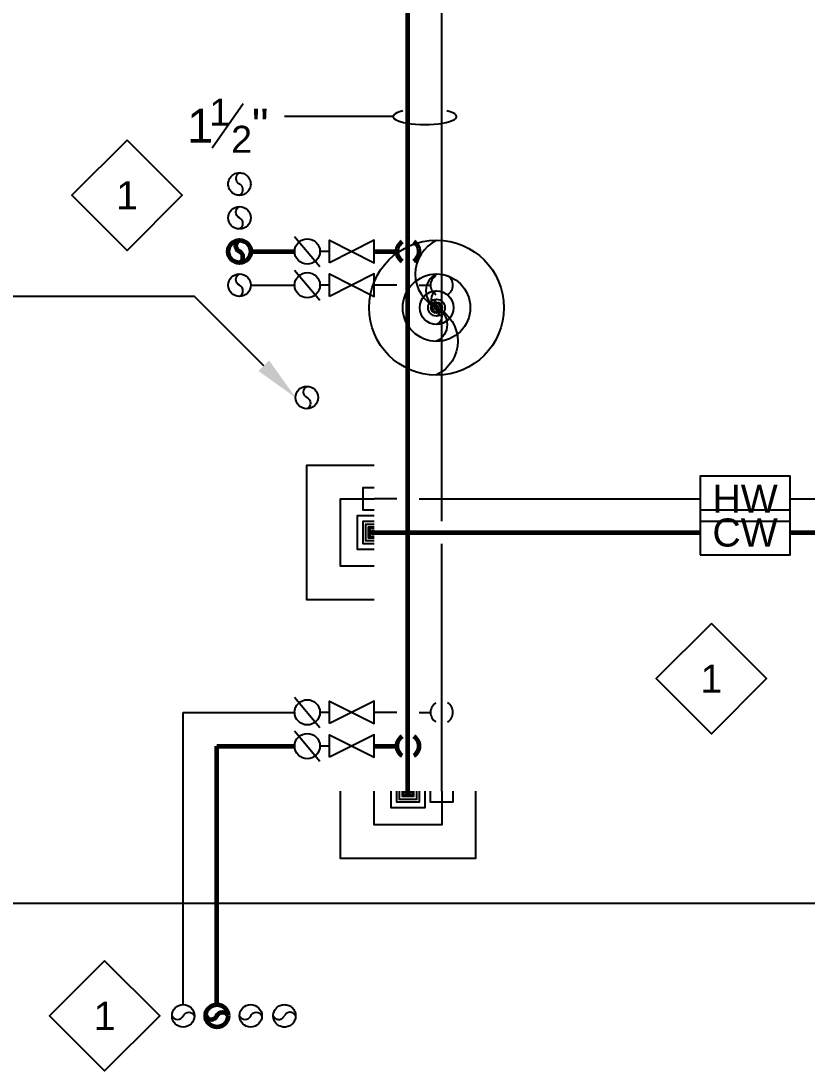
# Model space of a CAD drawing. Extents: x -3693 to 528, y -2672 to 2716.
# Drawn here: x -3177.8 to -2898, y -2195.9 to -1822.3 of the extents above; entities that cross this region are included whole.
import ezdxf
from ezdxf.enums import TextEntityAlignment as Align

# ---------------------------------------------------------------- set-up
doc = ezdxf.new("R2010")
doc.units = 0
doc.header["$LTSCALE"] = 48
doc.header["$MEASUREMENT"] = 0
doc.linetypes.add('VENT', pattern=[0.3, 0.2, -0.1])
for name, color, linetype in [('0 @ 1 (1)', 7, 'Continuous'), ('0 @ 1 (2)', 7, 'Continuous'), ('0 @ 12', 7, 'Continuous'), ('0 @ 128', 7, 'Continuous'), ('0 @ 16', 7, 'Continuous'), ('0 @ 192', 7, 'Continuous'), ('0 @ 2', 7, 'Continuous'), ('0 @ 24', 7, 'Continuous'), ('0 @ 384', 7, 'Continuous'), ('0 @ 4', 7, 'Continuous'), ('0 @ 48', 7, 'Continuous'), ('0 @ 64', 7, 'Continuous'), ('0 @ 768', 7, 'Continuous'), ('0 @ 8', 7, 'Continuous'), ('0 @ 96', 7, 'Continuous'), ('G-ANNO-TEXT', 70, 'Continuous'), ('G-ANNO-TEXT @ 128', 70, 'Continuous'), ('P-HW-N', 1, 'Continuous'), ('P-HW-N @ 128', 1, 'Continuous'), ('P-SAN-N @ 128', 6, 'Continuous'), ('P-SANV-N @ 128', 5, 'VENT'), ('P-STRM-N', 2, 'Continuous'), ('P-STRM-N @ 1 (1)', 2, 'Continuous'), ('P-STRM-N @ 1 (2)', 2, 'Continuous'), ('P-STRM-N @ 12', 2, 'Continuous'), ('P-STRM-N @ 128', 2, 'Continuous'), ('P-STRM-N @ 16', 2, 'Continuous'), ('P-STRM-N @ 192', 2, 'Continuous'), ('P-STRM-N @ 2', 2, 'Continuous'), ('P-STRM-N @ 24', 2, 'Continuous'), ('P-STRM-N @ 384', 2, 'Continuous'), ('P-STRM-N @ 4', 2, 'Continuous'), ('P-STRM-N @ 48', 2, 'Continuous'), ('P-STRM-N @ 64', 2, 'Continuous'), ('P-STRM-N @ 768', 2, 'Continuous'), ('P-STRM-N @ 8', 2, 'Continuous'), ('P-STRM-N @ 96', 2, 'Continuous')]:
    doc.layers.add(name, color=color, linetype=linetype)
doc.layers.add('P-CW-N', color=4, linetype='Continuous', lineweight=60)
doc.layers.add('P-CW-N @ 128', color=4, linetype='Continuous', lineweight=60)
doc.styles.add('Arial', font='arial.ttf')

# ---------------------------------------------------------------- blocks, each defined once
blk = doc.blocks.new('*U14')
at = {"layer": 'DEFPOINTS'}
blk.add_lwpolyline([(-0.125, -0.0625), (0.125, -0.0625), (0.125, 0.0625), (-0.125, 0.0625)], close=True, dxfattribs=at)
at = {"style": 'Arial'}
blk.add_text('HW', height=0.07812, dxfattribs=at).set_placement((0, 0), align=Align.MIDDLE)
blk = doc.blocks.new('*U17')
at = {"layer": 'DEFPOINTS'}
blk.add_lwpolyline([(-0.125, -0.0625), (0.125, -0.0625), (0.125, 0.0625), (-0.125, 0.0625)], close=True, dxfattribs=at)
at = {"style": 'Arial'}
blk.add_text('CW', height=0.07812, dxfattribs=at).set_placement((0, 0), align=Align.MIDDLE)
blk = doc.blocks.new('*U9')
blk.add_lwpolyline([(0, 0.03112, 0.634258), (0, 0, -0.634258), (0, -0.03112)], format="xyb")
blk.add_circle((0, 0), 0.03125)
blk = doc.blocks.new('DIAMOND TAG')
blk.add_lwpolyline([(0, -0.1533), (0.1533, 0), (0, 0.1533), (-0.1533, 0)], close=True)
at = {"style": 'Arial'}
blk.add_attdef('XXX', text='', height=0.0781, dxfattribs=at).set_placement((0, 0), align=Align.MIDDLE)
blk = doc.blocks.new('*U22')
for start, end in [(121.2743, 238.7257), (301.4342, 58.5658)]:
    blk.add_arc((0, 0), 0.0311, start, end)
blk = doc.blocks.new('*U24')
blk.add_lwpolyline([(0, -0.03125), (-0.03125, -0.03125), (-0.03125, 0.03125), (0, 0.03125)])
blk = doc.blocks.new('*U690')
at = {"layer": 'P-STRM-N @ 1 (1)'}
blk.add_blockref('*U9', (-3029.84, -1924.26), dxfattribs=at)
at = {"layer": 'P-STRM-N @ 1 (2)'}
blk.add_blockref('*U9', (-3029.84, -1924.26), dxfattribs=at)
at = {"layer": 'P-STRM-N @ 12', "xscale": 12, "yscale": 12, "zscale": 12}
blk.add_blockref('*U9', (-3029.84, -1924.26), dxfattribs=at)
at = {"layer": 'P-STRM-N @ 128', "xscale": 128, "yscale": 128, "zscale": 128}
blk.add_blockref('*U9', (-3076, -1956.26), dxfattribs=at)
at = {"layer": 'P-STRM-N @ 16', "xscale": 16, "yscale": 16, "zscale": 16}
blk.add_blockref('*U9', (-3029.84, -1924.26), dxfattribs=at)
at = {"layer": 'P-STRM-N @ 192', "xscale": 192, "yscale": 192, "zscale": 192}
blk.add_blockref('*U9', (-3029.84, -1924.26), dxfattribs=at)
at = {"layer": 'P-STRM-N @ 2', "xscale": 2, "yscale": 2, "zscale": 2}
blk.add_blockref('*U9', (-3029.84, -1924.26), dxfattribs=at)
at = {"layer": 'P-STRM-N @ 24', "xscale": 24, "yscale": 24, "zscale": 24}
blk.add_blockref('*U9', (-3029.84, -1924.26), dxfattribs=at)
at = {"layer": 'P-STRM-N @ 384', "xscale": 384, "yscale": 384, "zscale": 384}
blk.add_blockref('*U9', (-3029.84, -1924.26), dxfattribs=at)
at = {"layer": 'P-STRM-N @ 4', "xscale": 4, "yscale": 4, "zscale": 4}
blk.add_blockref('*U9', (-3029.84, -1924.26), dxfattribs=at)
at = {"layer": 'P-STRM-N @ 48', "xscale": 48, "yscale": 48, "zscale": 48}
blk.add_blockref('*U9', (-3029.84, -1924.26), dxfattribs=at)
at = {"layer": 'P-STRM-N @ 64', "xscale": 64, "yscale": 64, "zscale": 64}
blk.add_blockref('*U9', (-3029.84, -1924.26), dxfattribs=at)
at = {"layer": 'P-STRM-N @ 768', "xscale": 768, "yscale": 768, "zscale": 768}
blk.add_blockref('*U9', (-3029.84, -1924.26), dxfattribs=at)
at = {"layer": 'P-STRM-N @ 8', "xscale": 8, "yscale": 8, "zscale": 8}
blk.add_blockref('*U9', (-3029.84, -1924.26), dxfattribs=at)
at = {"layer": 'P-STRM-N @ 96', "xscale": 96, "yscale": 96, "zscale": 96}
blk.add_blockref('*U9', (-3029.84, -1924.26), dxfattribs=at)
blk = doc.blocks.new('*U776')
at = {"layer": '0 @ 1 (1)'}
blk.add_blockref('*U24', (-3052, -2004.26), dxfattribs=at)
at = {"layer": '0 @ 1 (2)'}
blk.add_blockref('*U24', (-3052, -2004.26), dxfattribs=at)
at = {"layer": '0 @ 12', "xscale": 12, "yscale": 12, "zscale": 12}
blk.add_blockref('*U24', (-3052, -2004.26), dxfattribs=at)
at = {"layer": '0 @ 128', "xscale": 128, "yscale": 128, "zscale": 128}
blk.add_blockref('*U24', (-3052, -2004.26), dxfattribs=at)
at = {"layer": '0 @ 16', "xscale": 16, "yscale": 16, "zscale": 16}
blk.add_blockref('*U24', (-3052, -2004.26), dxfattribs=at)
at = {"layer": '0 @ 192', "xscale": 192, "yscale": 192, "zscale": 192}
blk.add_blockref('*U24', (-3052, -2004.26), dxfattribs=at)
at = {"layer": '0 @ 2', "xscale": 2, "yscale": 2, "zscale": 2}
blk.add_blockref('*U24', (-3052, -2004.26), dxfattribs=at)
at = {"layer": '0 @ 24', "xscale": 24, "yscale": 24, "zscale": 24}
blk.add_blockref('*U24', (-3052, -2004.26), dxfattribs=at)
at = {"layer": '0 @ 384', "xscale": 384, "yscale": 384, "zscale": 384}
blk.add_blockref('*U24', (-3052, -2004.26), dxfattribs=at)
at = {"layer": '0 @ 4', "xscale": 4, "yscale": 4, "zscale": 4}
blk.add_blockref('*U24', (-3052, -2004.26), dxfattribs=at)
at = {"layer": '0 @ 48', "xscale": 48, "yscale": 48, "zscale": 48}
blk.add_blockref('*U24', (-3052, -2004.26), dxfattribs=at)
at = {"layer": '0 @ 64', "xscale": 64, "yscale": 64, "zscale": 64}
blk.add_blockref('*U24', (-3052, -2004.26), dxfattribs=at)
at = {"layer": '0 @ 768', "xscale": 768, "yscale": 768, "zscale": 768}
blk.add_blockref('*U24', (-3052, -2004.26), dxfattribs=at)
at = {"layer": '0 @ 8', "xscale": 8, "yscale": 8, "zscale": 8}
blk.add_blockref('*U24', (-3052, -2004.26), dxfattribs=at)
at = {"layer": '0 @ 96', "xscale": 96, "yscale": 96, "zscale": 96}
blk.add_blockref('*U24', (-3052, -2004.26), dxfattribs=at)
blk = doc.blocks.new('*U777')
at = {"layer": '0 @ 1 (1)', "rotation": 90}
blk.add_blockref('*U24', (-3040, -2096.26), dxfattribs=at)
at = {"layer": '0 @ 1 (2)', "rotation": 90}
blk.add_blockref('*U24', (-3040, -2096.26), dxfattribs=at)
at = {"layer": '0 @ 12', "xscale": 12, "yscale": 12, "zscale": 12, "rotation": 90}
blk.add_blockref('*U24', (-3040, -2096.26), dxfattribs=at)
at = {"layer": '0 @ 128', "xscale": 128, "yscale": 128, "zscale": 128, "rotation": 90}
blk.add_blockref('*U24', (-3040, -2096.26), dxfattribs=at)
at = {"layer": '0 @ 16', "xscale": 16, "yscale": 16, "zscale": 16, "rotation": 90}
blk.add_blockref('*U24', (-3040, -2096.26), dxfattribs=at)
at = {"layer": '0 @ 192', "xscale": 192, "yscale": 192, "zscale": 192, "rotation": 90}
blk.add_blockref('*U24', (-3040, -2096.26), dxfattribs=at)
at = {"layer": '0 @ 2', "xscale": 2, "yscale": 2, "zscale": 2, "rotation": 90}
blk.add_blockref('*U24', (-3040, -2096.26), dxfattribs=at)
at = {"layer": '0 @ 24', "xscale": 24, "yscale": 24, "zscale": 24, "rotation": 90}
blk.add_blockref('*U24', (-3040, -2096.26), dxfattribs=at)
at = {"layer": '0 @ 384', "xscale": 384, "yscale": 384, "zscale": 384, "rotation": 90}
blk.add_blockref('*U24', (-3040, -2096.26), dxfattribs=at)
at = {"layer": '0 @ 4', "xscale": 4, "yscale": 4, "zscale": 4, "rotation": 90}
blk.add_blockref('*U24', (-3040, -2096.26), dxfattribs=at)
at = {"layer": '0 @ 48', "xscale": 48, "yscale": 48, "zscale": 48, "rotation": 90}
blk.add_blockref('*U24', (-3040, -2096.26), dxfattribs=at)
at = {"layer": '0 @ 64', "xscale": 64, "yscale": 64, "zscale": 64, "rotation": 90}
blk.add_blockref('*U24', (-3040, -2096.26), dxfattribs=at)
at = {"layer": '0 @ 768', "xscale": 768, "yscale": 768, "zscale": 768, "rotation": 90}
blk.add_blockref('*U24', (-3040, -2096.26), dxfattribs=at)
at = {"layer": '0 @ 8', "xscale": 8, "yscale": 8, "zscale": 8, "rotation": 90}
blk.add_blockref('*U24', (-3040, -2096.26), dxfattribs=at)
at = {"layer": '0 @ 96', "xscale": 96, "yscale": 96, "zscale": 96, "rotation": 90}
blk.add_blockref('*U24', (-3040, -2096.26), dxfattribs=at)

msp = doc.modelspace()

# ---------------------------------------------------------------- linework, layer by layer
at = {"color": 7, "linetype": 'Continuous'}
for p, q in [((-3080.35, -1898.89), (-3071.36, -1909.63)), ((-3080.35, -1910.89), (-3071.36, -1921.63)), ((-3080.35, -2062.89), (-3071.36, -2073.63)), ((-3080.35, -2074.89), (-3071.36, -2085.63))]:
    msp.add_line(p, q, dxfattribs=at)
at = {"linetype": 'Continuous'}
for p, q in [((-3068, -1904.26), (-3071.35, -1904.26)), ((-3068, -1916.26), (-3071.35, -1916.26)), ((-3068, -2068.26), (-3071.35, -2068.26)), ((-3068, -2080.26), (-3071.35, -2080.26))]:
    msp.add_line(p, q, dxfattribs=at)
for points in [[(-3068, -1908.26), (-3068, -1900.26), (-3052, -1908.26), (-3052, -1900.26), (-3068, -1908.26)], [(-3068, -1920.26), (-3068, -1912.26), (-3052, -1920.26), (-3052, -1912.26), (-3068, -1920.26)], [(-3068, -2072.26), (-3068, -2064.26), (-3052, -2072.26), (-3052, -2064.26), (-3068, -2072.26)], [(-3068, -2084.26), (-3068, -2076.26), (-3052, -2084.26), (-3052, -2076.26), (-3068, -2084.26)]]:
    msp.add_lwpolyline(points, dxfattribs=at)
for centre in [(-3075.85, -1904.26), (-3075.85, -1916.26), (-3075.85, -2068.26), (-3075.85, -2080.26)]:
    msp.add_circle(centre, 4.5, dxfattribs=at)
at = {"layer": 'G-ANNO-TEXT'}
for p, q in [((-3109.67, -1867.36), (-3098.66, -1851.63)), ((-3064, -1856.26), (-3084, -1856.26)), ((-3045.33, -1856.26), (-3064, -1856.26))]:
    msp.add_line(p, q, dxfattribs=at)
for points in [[(-3091.31, -1944.94), (-3116, -1920.26), (-3388, -1920.26)], [(-2606, -2088.75), (-2644, -2136.26), (-3476, -2136.26)]]:
    msp.add_lwpolyline(points, dxfattribs=at)
msp.add_ellipse((-3034, -1856.26), major_axis=(-11.33, 0), ratio=0.25, start_param=5.480171, end_param=10.227792, dxfattribs=at)
msp.add_solid([(-3089.43, -1943.06), (-3080, -1956.26), (-3093.2, -1946.83)], dxfattribs=at)
at = {"layer": 'P-CW-N'}
for p, q in [((-3040, -2096.26), (-3040, -1796.26)), ((-3096, -1904.26), (-3080, -1904.26)), ((-3052, -1904.26), (-3044, -1904.26)), ((-3052, -2004.26), (-2936, -2004.26)), ((-2904, -2004.26), (-2336, -2004.26)), ((-3108, -2172.26), (-3108, -2080.26)), ((-3108, -2080.26), (-3080, -2080.26)), ((-3052, -2080.26), (-3044, -2080.26))]:
    msp.add_line(p, q, dxfattribs=at)
at = {"layer": 'P-HW-N'}
for p, q in [((-3028, -2000.26), (-3028, -1796.26)), ((-3096, -1916.26), (-3080, -1916.26)), ((-3044, -1916.26), (-3052, -1916.26)), ((-3036, -1916.26), (-3032, -1916.26)), ((-3044, -1992.26), (-3052, -1992.26)), ((-3036, -1992.26), (-2936, -1992.26)), ((-2904, -1992.26), (-2680, -1992.26)), ((-3028, -2096.26), (-3028, -2008.26)), ((-3120, -2172.26), (-3120, -2068.26)), ((-3120, -2068.26), (-3080, -2068.26)), ((-3044, -2068.26), (-3052, -2068.26)), ((-3036, -2068.26), (-3032, -2068.26))]:
    msp.add_line(p, q, dxfattribs=at)

# ---------------------------------------------------------------- block references
for name in ['*U776', '*U777']:
    msp.add_blockref(name, (0, 0))
at = {"layer": 'G-ANNO-TEXT @ 128'}
ref = msp.add_blockref('DIAMOND TAG', (-3140, -1884.26), dxfattribs=dict(at, xscale=128, yscale=128, zscale=128, rotation=180))
ref.add_attrib('XXX', '1', dxfattribs={"layer": '0', "height": 10, "style": 'Arial'}).set_placement((-3140, -1884.26), align=Align.MIDDLE)
ref = msp.add_blockref('DIAMOND TAG', (-2932, -2056.26), dxfattribs=dict(at, xscale=128, yscale=128, zscale=128, rotation=180))
ref.add_attrib('XXX', '1', dxfattribs={"layer": '0', "height": 10, "style": 'Arial'}).set_placement((-2932, -2056.26), align=Align.MIDDLE)
ref = msp.add_blockref('DIAMOND TAG', (-3148, -2176.26), dxfattribs=dict(at, xscale=128, yscale=128, zscale=128, rotation=180))
ref.add_attrib('XXX', '1', dxfattribs={"layer": '0', "height": 10, "style": 'Arial'}).set_placement((-3148, -2176.26), align=Align.MIDDLE)
at = {"layer": 'P-CW-N @ 128', "xscale": 128, "yscale": 128, "zscale": 128}
for p, rotation in [((-3100, -1904.26), 180), ((-3108, -2176.26), 89.99999999999999)]:
    msp.add_blockref('*U9', p, dxfattribs=dict(at, rotation=rotation))
for p in [(-3040, -1904.26), (-3040, -2080.26)]:
    msp.add_blockref('*U22', p, dxfattribs=at)
at = {"layer": 'P-CW-N @ 128', "linetype": 'ByBlock', "lineweight": -2, "xscale": 128, "yscale": 128, "zscale": 128}
msp.add_blockref('*U17', (-2920, -2004.26), dxfattribs=at)
at = {"layer": 'P-HW-N @ 128', "xscale": 128, "yscale": 128, "zscale": 128}
for name, p, rotation in [('*U9', (-3100, -1916.26), 180), ('*U24', (-3028, -2096.26), 90), ('*U9', (-3120, -2176.26), 89.99999999999999)]:
    msp.add_blockref(name, p, dxfattribs=dict(at, rotation=rotation))
for name, p in [('*U22', (-3028, -1916.26)), ('*U24', (-3052, -1992.26)), ('*U22', (-3028, -2068.26))]:
    msp.add_blockref(name, p, dxfattribs=at)
at = {"layer": 'P-HW-N @ 128', "linetype": 'ByBlock', "lineweight": -2, "xscale": 128, "yscale": 128, "zscale": 128}
msp.add_blockref('*U14', (-2920, -1992.26), dxfattribs=at)
at = {"layer": 'P-SAN-N @ 128', "xscale": 128, "yscale": 128, "zscale": 128}
for p, rotation in [((-3100, -1892.26), 180), ((-3096, -2176.26), 89.99999999999999)]:
    msp.add_blockref('*U9', p, dxfattribs=dict(at, rotation=rotation))
at = {"layer": 'P-SANV-N @ 128', "xscale": 128, "yscale": 128, "zscale": 128}
for p, rotation in [((-3100, -1880.26), 180), ((-3084, -2176.26), 89.99999999999999)]:
    msp.add_blockref('*U9', p, dxfattribs=dict(at, rotation=rotation))
at = {"layer": 'P-STRM-N'}
msp.add_blockref('*U690', (0, 0), dxfattribs=at)

# ---------------------------------------------------------------- texts
at = {"layer": 'G-ANNO-TEXT', "style": 'Arial'}
for s, height, p in [('1', 9.6, (-3110.76, -1859.5)), ('1', 12, (-3118.62, -1865.5)), ('"', 12, (-3095.57, -1865.5)), ('2', 9.6, (-3102.96, -1869.14))]:
    msp.add_text(s, height=height, dxfattribs=at).set_placement(p)

doc.saveas('drawing.dxf')
